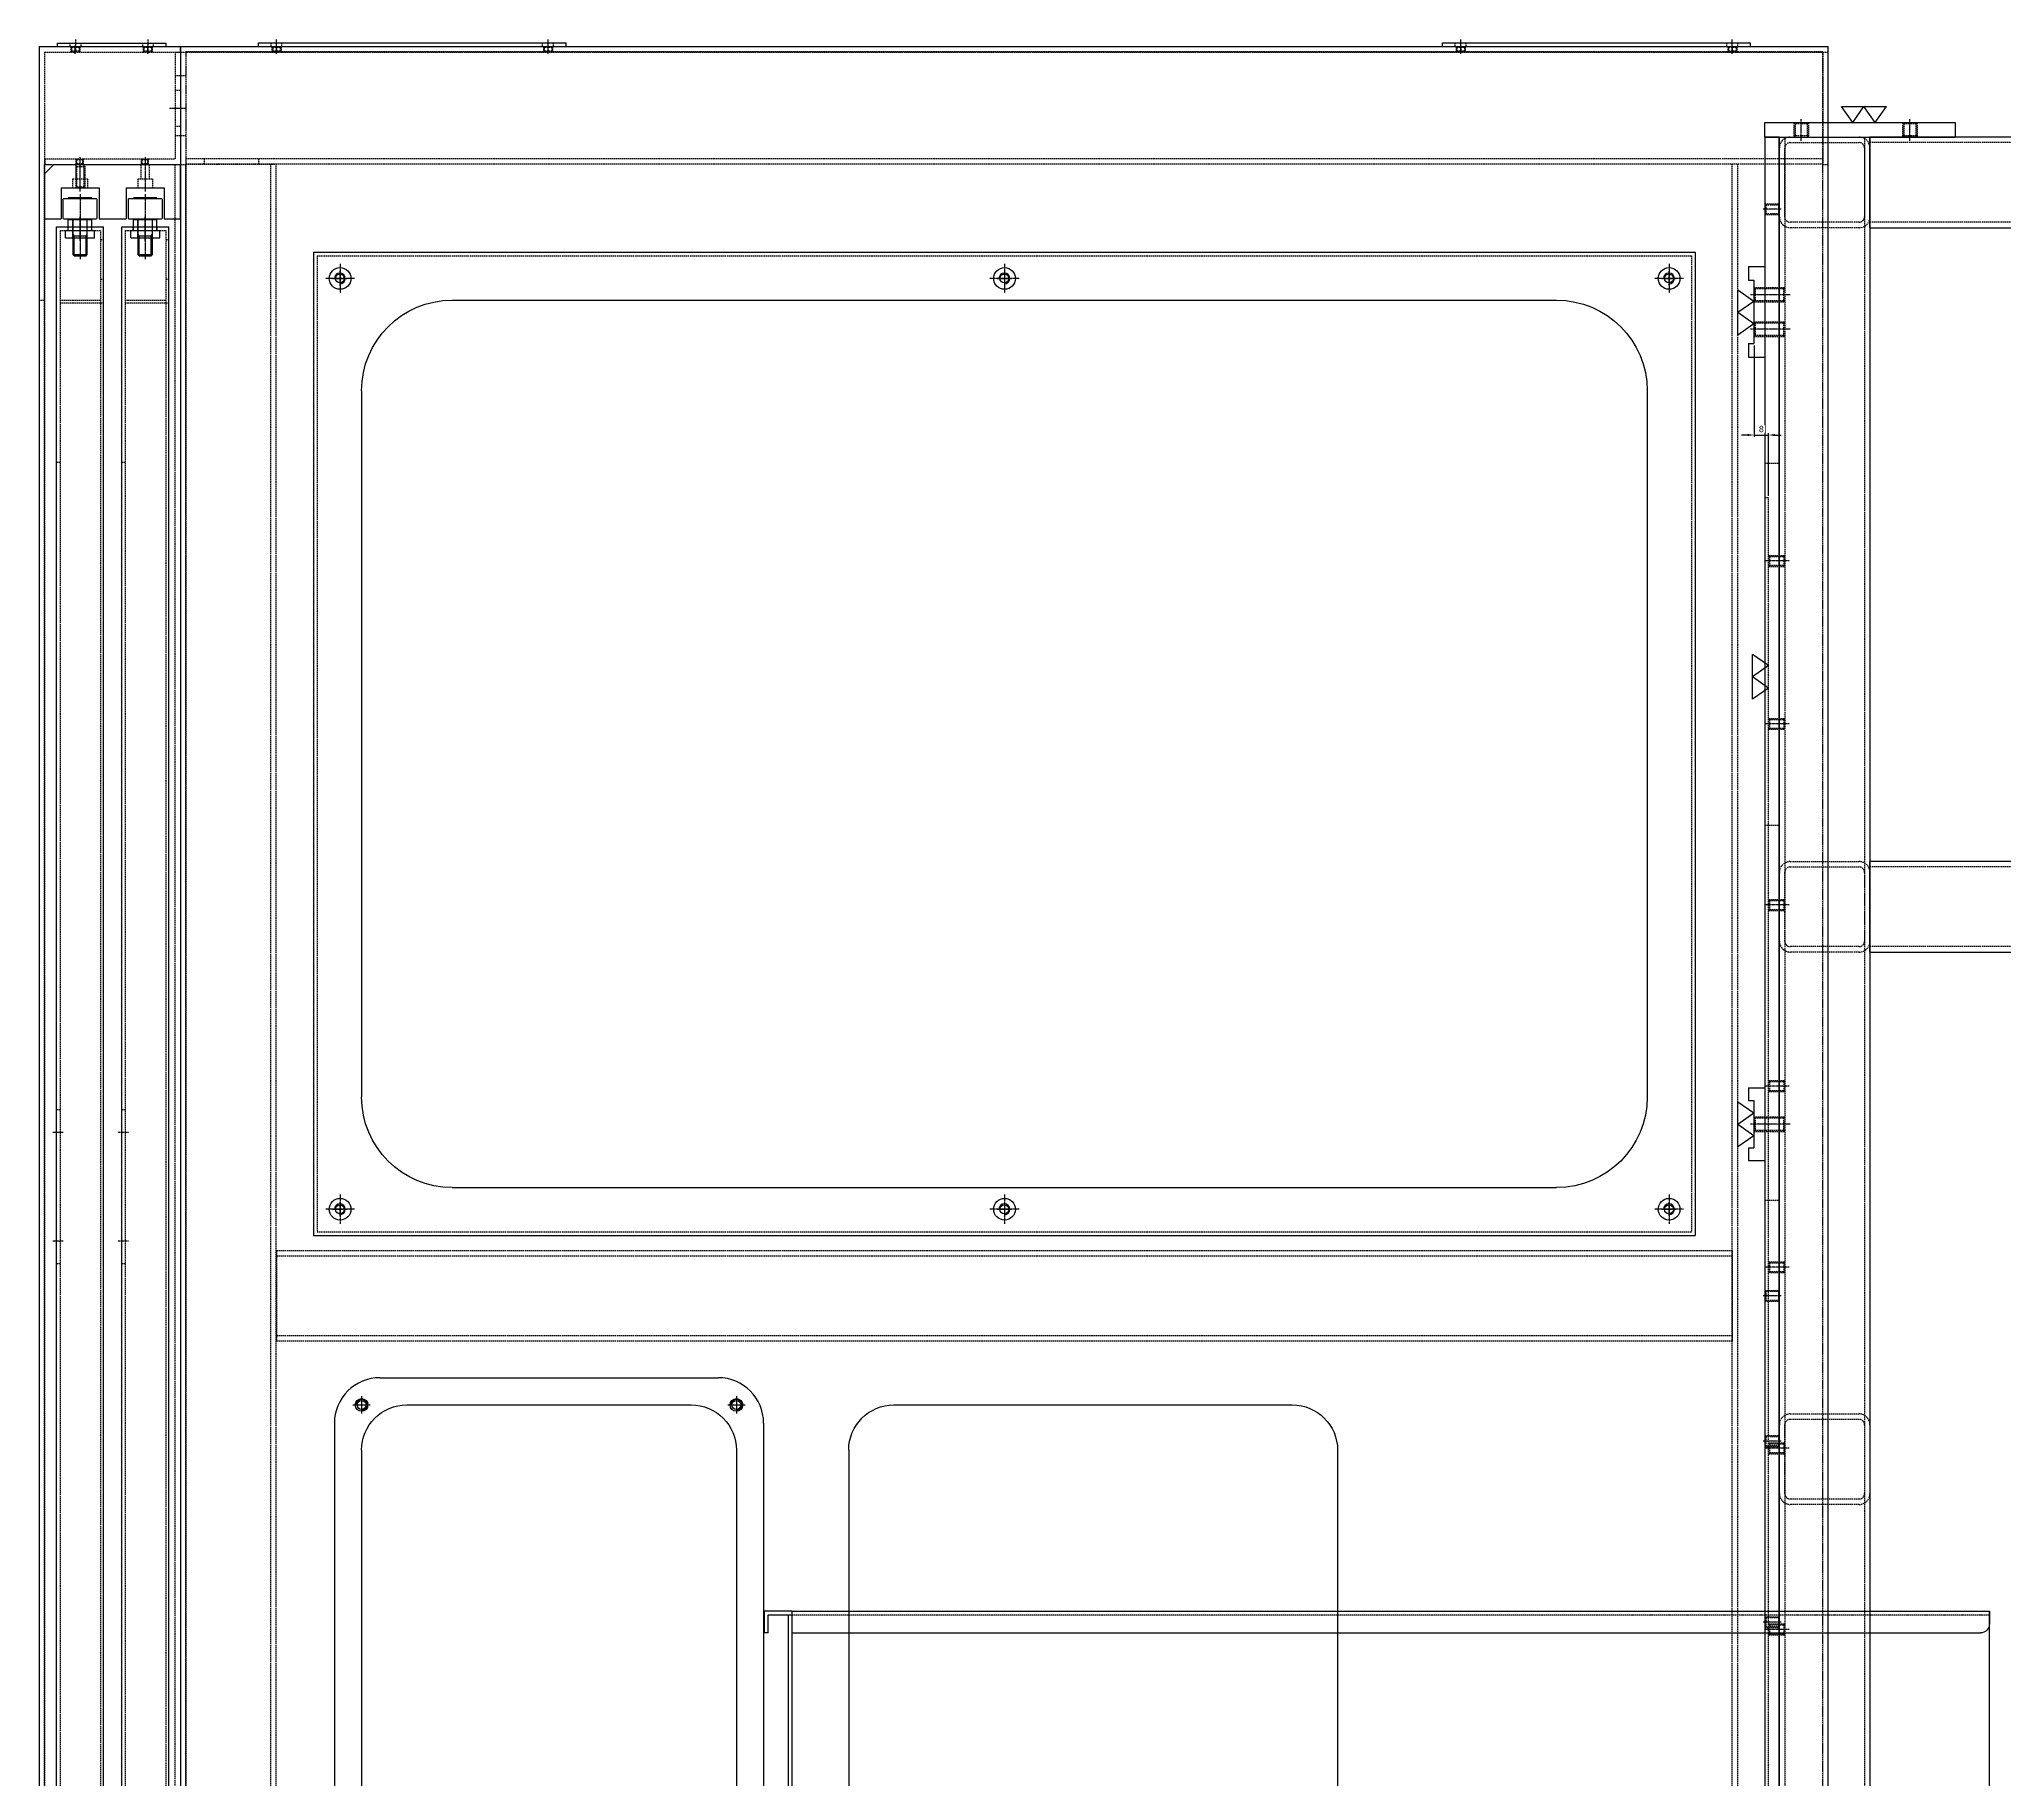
# Model space of a CAD drawing. Header units: millimetres. Extents: x -18234 to 26733, y 279 to 18488.
# Drawn here: x 8770 to 9855, y 5813 to 6774 of the extents above; entities that cross this region are included whole.
import ezdxf

# ---------------------------------------------------------------- set-up
doc = ezdxf.new("R2010")
doc.units = ezdxf.units.MM
doc.linetypes.add('CENTER', pattern=[2, 1.25, -0.25, 0.25, -0.25])
doc.linetypes.add('HIDDEN', pattern=[0.375, 0.25, -0.125])
for name, color, linetype in [('CL', 1, 'CENTER'), ('FL', 3, 'Continuous'), ('HL', 2, 'HIDDEN')]:
    doc.layers.add(name, color=color, linetype=linetype)
doc.styles.get("Standard").update_dxf_attribs({"font": 'arial.ttf'})
doc.dimstyles.new('사본 AM_ISO', dxfattribs={"dimtxt": 3.5, "dimasz": 3.5, "dimexe": 1, "dimexo": 1, "dimgap": 1.5, "dimtad": 1, "dimdsep": 46, "dimtxsty": 'Standard', "dimcen": 0, "dimclrd": 7, "dimclre": 7, "dimclrt": 2, "dimadec": 0, "dimazin": 2, "dimtp": 0.1, "dimtm": 0.1, "dimtfac": 0.71, "dimtmove": 0, "dimatfit": 3, "dimfxl": 8, "dimtfill": 1, "dimlwd": -1, "dimlwe": -1, "dimarcsym": 1})

# ---------------------------------------------------------------- blocks, each defined once
blk = doc.blocks.new('e5y3q')
at = {"color": 6, "ltscale": 0.5}
for p, q in [((110805, -24522.9), (110805, -24098.9)), ((111466.5, -24098.9), (110805, -24098.9)), ((110805, -24098.9), (110805, -24105.9)), ((111466.5, -24098.9), (111466.5, -24228.9)), ((111466.5, -24110.9), (110810, -24110.9)), ((111466.5, -24228.9), (111506.5, -24228.9)), ((111506.5, -24228.9), (111506.5, -24628.9)), ((110805, -24522.9), (110905, -24522.9)), ((110905, -24628.9), (110905, -24522.9)), ((110992, -24558.9), (111138, -24558.9)), ((110992, -24628.9), (110992, -24558.9)), ((111138, -24628.9), (111138, -24558.9)), ((110992, -24626.9), (111138, -24626.9)), ((110905, -24628.9), (111506.5, -24628.9))]:
    blk.add_line(p, q, dxfattribs=at)
blk.add_arc((110810, -24105.9), 5, 180, 270, dxfattribs=at)
at = {"layer": 'HL', "ltscale": 3}
for p, q in [((111466.5, -24100.9), (110805, -24100.9)), ((110905, -24626.9), (110992, -24626.9)), ((111138, -24626.9), (111506.5, -24626.9))]:
    blk.add_line(p, q, dxfattribs=at)
blk = doc.blocks.new('89w4rw4')
at = {"color": 6, "ltscale": 0.5}
for p, q in [((107784.9, -24110.9), (107784.9, -24098.9)), ((107799.9, -24098.9), (107784.9, -24098.9)), ((107786.9, -24110.9), (107786.9, -24100.9)), ((107786.9, -24100.9), (107799.9, -24100.9)), ((107797.9, -24100.9), (107797.9, -24228.9)), ((107799.9, -24098.9), (107799.9, -24228.9)), ((107786.9, -24110.9), (107784.9, -24110.9)), ((107799.9, -24228.9), (107797.9, -24228.9))]:
    blk.add_line(p, q, dxfattribs=at)
at = {"layer": 'HL', "ltscale": 3}
for p, q in [((107797.9, -24228.9), (107797.9, -24298.9)), ((107799.9, -24228.9), (107799.9, -24298.9)), ((107799.9, -24298.9), (107797.9, -24298.9))]:
    blk.add_line(p, q, dxfattribs=at)
blk = doc.blocks.new('r6wtw')
at = {"color": 6, "ltscale": 0.5}
for p, q in [((107278.5, -24819), (107278.5, -24889)), ((107278.5, -24819), (107280.5, -24819)), ((107280.5, -24819), (107280.5, -24887)), ((107426.5, -24819), (107426.5, -24887)), ((107426.5, -24819), (107428.5, -24819)), ((107428.5, -24819), (107428.5, -24889)), ((107280.5, -24887), (107426.5, -24887)), ((107278.5, -24889), (107428.5, -24889))]:
    blk.add_line(p, q, dxfattribs=at)
blk = doc.blocks.new('r6utw')
at = {"color": 6}
for name, p in [('e5y3q', (-6528.9, 0)), ('r6wtw', (-2817.4, 260.1))]:
    blk.add_blockref(name, p, dxfattribs=at)
at = {"color": 6, "xscale": -1}
blk.add_blockref('89w4rw4', (212737.5, 0), dxfattribs=at)
blk = doc.blocks.new('t7irtet')
at = {"color": 6}
for name, p in [('e5y3q', (3036.742, -974.392)), ('r6utw', (9565.655, -974.392))]:
    blk.add_blockref(name, p, dxfattribs=at)
blk = doc.blocks.new('TUERTTRE')
at = {"color": 6, "ltscale": 0.5}
for p, q in [((299256.7, 16562), (299269.1, 16562)), ((299262.9, 16553.1), (299256.7, 16562)), ((299262.9, 16553.1), (299269.1, 16562)), ((299269.1, 16562), (299281.5, 16562)), ((299275.3, 16553.1), (299269.1, 16562)), ((299275.3, 16553.1), (299281.5, 16562))]:
    blk.add_line(p, q, dxfattribs=at)
blk = doc.blocks.new('Y8IWERESW')
at = {"layer": 'CL', "ltscale": 0.5}
blk.add_line((300033.3, 34643.3), (300021.3, 34643.3), dxfattribs=at)
at = {"layer": 'HL', "ltscale": 3}
for p, q in [((300023.3, 34647.3), (300024, 34646.6)), ((300023.3, 34647.3), (300031.3, 34647.3)), ((300024, 34646.6), (300024, 34640)), ((300024, 34646.6), (300030.6, 34646.6)), ((300030.6, 34646.6), (300031.3, 34647.3)), ((300030.6, 34646.6), (300030.6, 34640)), ((300023.3, 34639.3), (300024, 34640)), ((300023.3, 34639.3), (300031.3, 34639.3)), ((300024, 34640), (300030.6, 34640)), ((300030.6, 34640), (300031.3, 34639.3))]:
    blk.add_line(p, q, dxfattribs=at)
blk = doc.blocks.new('Y8ERYT')
at = {"ltscale": 0.5}
for p, q in [((299516.8, 33971.3), (299516.8, 34076.3)), ((299516.8, 34076.3), (299524.8, 34076.3)), ((299524.8, 33971.3), (299524.8, 34076.3)), ((299524.8, 33971.3), (299516.8, 33971.3))]:
    blk.add_line(p, q, dxfattribs=at)
for p in [(-506.5, -592), (-506.5, -652)]:
    blk.add_blockref('Y8IWERESW', p)
blk = doc.blocks.new('trtru')
at = {"layer": 'HL', "ltscale": 3}
for p, q in [((311526.6, 875.2), (311526.6, 913.2)), ((311529.6, 875.2), (311529.6, 913.2)), ((311532.6, 919.2), (311570.6, 919.2)), ((311532.6, 916.2), (311570.6, 916.2)), ((311573.6, 913.2), (311573.6, 875.2)), ((311576.6, 913.2), (311576.6, 875.2)), ((311570.6, 872.2), (311532.6, 872.2)), ((311570.6, 869.2), (311532.6, 869.2))]:
    blk.add_line(p, q, dxfattribs=at)
for centre, radius, start, end in [((311532.6, 913.2), 6, 90, 180), ((311532.6, 913.2), 3, 90, 180), ((311570.6, 913.2), 6, 0, 90), ((311570.6, 913.2), 3, 0, 90), ((311532.6, 875.2), 6, 180, 270), ((311532.6, 875.2), 3, 180, 270), ((311570.6, 875.2), 6, 270, 0), ((311570.6, 875.2), 3, 270, 0)]:
    blk.add_arc(centre, radius, start, end, dxfattribs=at)
blk = doc.blocks.new('tyutfyr')
at = {"ltscale": 0.5}
for p, q in [((301101.9, 34045.8), (300801.9, 34045.8)), ((300801.9, 33995.8), (300801.9, 34045.8)), ((301101.9, 33995.8), (301101.9, 34045.8)), ((300801.9, 33995.8), (301101.9, 33995.8))]:
    blk.add_line(p, q, dxfattribs=at)
at = {"layer": 'HL', "ltscale": 3}
for p, q in [((301101.9, 34042.8), (300801.9, 34042.8)), ((301101.9, 33998.8), (300801.9, 33998.8))]:
    blk.add_line(p, q, dxfattribs=at)
blk = doc.blocks.new('6w4tw')
at = {"ltscale": 0.5}
for p, q in [((107959.8, -12918.1), (108009.8, -12918.1)), ((107959.8, -12918.1), (107959.8, -14174.1)), ((108009.8, -12918.1), (108009.8, -14174.1)), ((107959.8, -14174.1), (108009.8, -14174.1))]:
    blk.add_line(p, q, dxfattribs=at)
at = {"layer": 'HL', "ltscale": 3}
for p, q in [((107962.8, -12918.1), (107962.8, -14174.1)), ((108006.8, -12918.1), (108006.8, -14174.1))]:
    blk.add_line(p, q, dxfattribs=at)
blk = doc.blocks.new('RYW4')
at = {"color": 6}
for name, p in [('TUERTTRE', (-190992.5, -29483.2)), ('6w4tw', (270, -20))]:
    blk.add_blockref(name, p, dxfattribs=at)
at = {"rotation": 270}
blk.add_blockref('Y8ERYT', (74250.6, 286586.7), dxfattribs=at)
for name, p in [('trtru', (-203296.7, -13857.3)), ('tyutfyr', (-192522, -46983.9)), ('trtru', (-203296.7, -14257.3)), ('tyutfyr', (-192522, -47383.9)), ('trtru', (-203296.7, -14562.3))]:
    blk.add_blockref(name, p)
blk = doc.blocks.new('tyrtu')
at = {"layer": 'CL', "ltscale": 0.5}
blk.add_line((299057.5, 34304.9), (299057.5, 34282.9), dxfattribs=at)
at = {"layer": 'HL', "ltscale": 3}
for p, q in [((299054.1, 34301.2), (299053.5, 34301.9)), ((299053.5, 34284.9), (299053.5, 34301.9)), ((299054.1, 34301.2), (299060.8, 34301.2)), ((299054.1, 34285.6), (299054.1, 34301.2)), ((299060.8, 34301.2), (299061.5, 34301.9)), ((299060.8, 34285.6), (299060.8, 34301.2)), ((299061.5, 34284.9), (299061.5, 34301.9)), ((299053.5, 34284.9), (299054.1, 34285.6)), ((299054.1, 34285.6), (299060.8, 34285.6)), ((299061.5, 34284.9), (299060.8, 34285.6))]:
    blk.add_line(p, q, dxfattribs=at)
blk = doc.blocks.new('YTUYUTU')
at = {"ltscale": 0.5}
for p, q in [((313479.4, 22768.6), (313488.4, 22768.6)), ((313479.4, 22768.6), (313479.4, 22761.6)), ((313479.4, 22761.6), (313482.4, 22761.6)), ((313482.4, 22761.6), (313482.4, 22735.6)), ((313488.4, 22768.6), (313488.4, 22728.6)), ((313479.4, 22735.6), (313482.4, 22735.6)), ((313479.4, 22735.6), (313479.4, 22728.6)), ((313479.4, 22728.6), (313488.4, 22728.6))]:
    blk.add_line(p, q, dxfattribs=at)
at = {"rotation": 270}
blk.add_blockref('tyrtu', (279197.5, 321806.1), dxfattribs=at)
blk = doc.blocks.new('KUHSEDF')
at = {"ltscale": 0.5}
for p, q in [((313479.4, 23138.6), (313479.4, 23131.1)), ((313479.4, 23138.6), (313488.4, 23138.6)), ((313479.4, 23131.1), (313482.4, 23131.1)), ((313482.4, 23131.1), (313482.4, 23096.1)), ((313488.4, 23138.6), (313488.4, 23088.6)), ((313479.4, 23096.1), (313482.4, 23096.1)), ((313479.4, 23096.1), (313479.4, 23088.6)), ((313479.4, 23088.6), (313488.4, 23088.6))]:
    blk.add_line(p, q, dxfattribs=at)
at = {"rotation": 270}
for p in [(279197.5, 322180.6), (279197.5, 322161.6)]:
    blk.add_blockref('tyrtu', p, dxfattribs=at)
blk = doc.blocks.new('u8owe')
at = {"layer": 'CL', "ltscale": 0.5}
blk.add_line((300727.7, 32199.7), (300714.2, 32199.7), dxfattribs=at)
at = {"layer": 'HL', "ltscale": 3}
for p, q in [((300716.2, 32202.7), (300716.8, 32202.2)), ((300716.2, 32202.7), (300725.2, 32202.7)), ((300716.2, 32196.7), (300716.8, 32197.3)), ((300716.2, 32196.7), (300725.2, 32196.7)), ((300716.8, 32202.2), (300716.8, 32197.3)), ((300716.8, 32202.2), (300724.7, 32202.2)), ((300716.8, 32197.3), (300724.7, 32197.3)), ((300724.7, 32202.2), (300725.2, 32202.7)), ((300724.7, 32202.2), (300724.7, 32197.3)), ((300724.7, 32197.3), (300725.2, 32196.7))]:
    blk.add_line(p, q, dxfattribs=at)
blk = doc.blocks.new('tuierwr')
at = {"layer": 'CL', "ltscale": 0.5}
blk.add_line((204329.8, 21396.3), (204319.8, 21396.3), dxfattribs=at)
at = {"layer": 'HL', "ltscale": 3}
for p, q in [((204320.8, 21399.3), (204321.4, 21398.8)), ((204320.8, 21399.3), (204328.8, 21399.3)), ((204320.8, 21393.3), (204321.4, 21393.9)), ((204321.4, 21398.8), (204321.4, 21393.9)), ((204321.4, 21398.8), (204328.3, 21398.8)), ((204321.4, 21393.9), (204328.3, 21393.9)), ((204328.3, 21398.8), (204328.8, 21399.3)), ((204328.3, 21398.8), (204328.3, 21393.9)), ((204328.3, 21393.9), (204328.8, 21393.3)), ((204320.8, 21393.3), (204328.8, 21393.3))]:
    blk.add_line(p, q, dxfattribs=at)
blk = doc.blocks.new('67WTW')
at = {"ltscale": 0.5}
for p, q in [((105743.6, -12938.1), (105735.6, -12938.1)), ((105735.6, -12938.1), (105735.6, -14228.1)), ((105743.6, -14228.1), (105743.6, -12938.1))]:
    blk.add_line(p, q, dxfattribs=at)
at = {"layer": 'HL', "ltscale": 3}
for p, q in [((105735.6, -13118.1), (105743.6, -13118.1)), ((105735.6, -13137.1), (105737.6, -13137.1)), ((105737.6, -14087.1), (105737.6, -13137.1)), ((105735.6, -13318.1), (105743.6, -13318.1)), ((105735.6, -13525.1), (105743.6, -13525.1))]:
    blk.add_line(p, q, dxfattribs=at)
for name, p in [('tuierwr', (-98585.2, -34374.2)), ('KUHSEDF', (-207752.8, -36148.2)), ('u8owe', (-194978.6, -45371.8)), ('u8owe', (-194978.6, -45461.8)), ('u8owe', (-194978.6, -45561.8)), ('u8owe', (-194978.6, -45661.8)), ('YTUYUTU', (-207752.8, -36231.7)), ('u8owe', (-194978.6, -45761.8)), ('tuierwr', (-98585.2, -34974.2)), ('tuierwr', (-98585.2, -35054.4)), ('u8owe', (-194978.6, -45861.8)), ('tuierwr', (-98585.2, -35154.4)), ('u8owe', (-194978.6, -45961.8))]:
    blk.add_blockref(name, p)
at = {"color": 6, "rotation": 90.00000000000001}
for p in [(122282.7, -312304.1), (122290.7, -312505.2), (122282.7, -312752.4)]:
    blk.add_blockref('TUERTTRE', p, dxfattribs=at)
blk = doc.blocks.new('*D402')
at = {"color": 7, "linetype": 'ByBlock', "ltscale": 0.5, "transparency": 16777216}
for p, q in [((103914.3, -13053.1), (103914.3, -13103.6)), ((103910.8, -13102.6), (103907.3, -13102.6)), ((103914.3, -13102.6), (103922.3, -13102.6)), ((103922.3, -13136.1), (103922.3, -13101.6)), ((103925.8, -13102.6), (103929.3, -13102.6))]:
    blk.add_line(p, q, dxfattribs=at)
at = {"color": 7, "ltscale": 0.5, "transparency": 16777216}
for points in [[(103910.8, -13102), (103910.8, -13103.2), (103914.3, -13102.6)], [(103925.8, -13102), (103925.8, -13103.2), (103922.3, -13102.6)]]:
    blk.add_solid(points, dxfattribs=at)
at = {"layer": 'DEFPOINTS', "color": 0, "ltscale": 0.5, "transparency": 16777216}
for p in [(103914.3, -13052.1), (103922.3, -13137.1)]:
    blk.add_point(p, dxfattribs=at)
at = {"color": 2, "ltscale": 0.5, "transparency": 16777216, "insert": (103918.3, -13099.3), "char_height": 3.5, "attachment_point": 5, "bg_fill": 3, "box_fill_scale": 1.1, "bg_fill_color": 256, "bg_fill_true_color": 13158600, "bg_fill_transparency": 0}
blk.add_mtext('8', dxfattribs=at)
at = {"layer": 'DEFPOINTS', "color": 0, "ltscale": 0.5, "transparency": 16777216}
blk.add_point((103922.3, -13102.6), dxfattribs=at)
blk = doc.blocks.new('ertwwe')
at = {"ltscale": 0.5}
blk.add_circle((161401.8, 30797.4), 3.5, dxfattribs=at)
at = {"layer": 'CL', "ltscale": 0.5}
for p, q in [((161397, 30797.4), (161406.7, 30797.4)), ((161401.8, 30802.3), (161401.8, 30792.6))]:
    blk.add_line(p, q, dxfattribs=at)
blk = doc.blocks.new('rtuset')
at = {"ltscale": 0.5}
for p, q in [((160744.3, 31082.9), (160931.3, 31082.9)), ((160719.3, 31057.9), (160719.3, 30827.9)), ((160956.3, 31057.9), (160956.3, 30827.9)), ((160744.3, 30802.9), (160931.3, 30802.9))]:
    blk.add_line(p, q, dxfattribs=at)
for centre, start, end in [((160744.3, 31057.9), 90, 180), ((160931.3, 31057.9, 0), 0, 90), ((160744.3, 30827.9), 180, 270), ((160931.3, 30827.9, 0), 270, 0)]:
    blk.add_arc(centre, 25, start, end, dxfattribs=at)
for p in [(-667.5, 270.5), (-460.5, 270.5), (-667.5, 20.5), (-460.5, 20.5)]:
    blk.add_blockref('ertwwe', p)
blk = doc.blocks.new('5634255')
at = {"ltscale": 0.5}
blk.add_circle((161521.4, 28289.5), 6, dxfattribs=at)
at = {"layer": 'CL', "ltscale": 0.5}
for p, q in [((161521.4, 28297.6), (161521.4, 28281.5)), ((161529.4, 28289.5), (161513.3, 28289.5))]:
    blk.add_line(p, q, dxfattribs=at)
blk = doc.blocks.new('rtwwewt')
at = {"ltscale": 0.5}
for p, q in [((160707.8, 28304), (161470.8, 28304)), ((160707.8, 28304), (160707.8, 27761)), ((161470.8, 28304), (161470.8, 27761)), ((160707.8, 27761), (161470.8, 27761))]:
    blk.add_line(p, q, dxfattribs=at)
at = {"layer": 'HL', "ltscale": 3}
for p, q in [((160709.8, 28302), (161468.8, 28302)), ((160709.8, 28302), (160709.8, 27763)), ((161468.8, 28302), (161468.8, 27763)), ((160709.8, 27763), (161468.8, 27763))]:
    blk.add_line(p, q, dxfattribs=at)
for p in [(-799, 0), (-432, 0), (-65, 0), (-799, -514), (-432, -514), (-65, -514)]:
    blk.add_blockref('5634255', p)
blk = doc.blocks.new('tyrtyu')
at = {"layer": 'CL'}
blk.add_line((-18266.3, 7235.1), (-18266.3, 7230.1), dxfattribs=at)
at = {"layer": 'HL', "ltscale": 3}
for p, q in [((-18270.3, 7233.6), (-18270.3, 7231.6)), ((-18262.3, 7233.6), (-18262.3, 7231.6))]:
    blk.add_line(p, q, dxfattribs=at)
blk = doc.blocks.new('tytrturu')
at = {"layer": 'HL', "ltscale": 3}
for p, q in [((-17591.5, 10560.2), (-17590, 10560.2)), ((-17591.5, 10538.2), (-17590, 10538.2))]:
    blk.add_line(p, q, dxfattribs=at)
blk = doc.blocks.new('tytryutu')
at = {"layer": 'CL'}
for p, q in [((-17684.9, 9947.2), (-17678.9, 9947.2)), ((-17684.9, 9887.2), (-17678.9, 9887.2))]:
    blk.add_line(p, q, dxfattribs=at)
at = {"layer": 'HL', "ltscale": 3}
for p, q in [((-17682.9, 9959.7), (-17680.9, 9959.7)), ((-17682.9, 9874.7), (-17680.9, 9874.7))]:
    blk.add_line(p, q, dxfattribs=at)
blk = doc.blocks.new('tyqrr')
at = {"layer": 'CL'}
blk.add_line((200806, 17330.1), (200806, 17336.1), dxfattribs=at)
at = {"layer": 'HL', "ltscale": 3}
for p, q in [((200799.4, 17332.1), (200799.4, 17334.1)), ((200812.6, 17332.1), (200812.6, 17334.1))]:
    blk.add_line(p, q, dxfattribs=at)
blk = doc.blocks.new('rtyq2eqe')
blk.add_line((202723.5, 14752), (202749.5, 14752))
at = {"ltscale": 0.5}
for p, q in [((202723.5, 13759), (202723.5, 14752)), ((202749.5, 13776), (202749.5, 14752)), ((202732.5, 13766), (202732.5, 13764)), ((202744.5, 13771), (202737.5, 13771)), ((202723.5, 13759), (202727.5, 13759))]:
    blk.add_line(p, q, dxfattribs=at)
blk.add_arc((202744.5, 13776), 5, 270, 0)
for centre, start, end in [((202727.5, 13764), 270, 0), ((202737.5, 13766), 90, 180)]:
    blk.add_arc(centre, 5, start, end, dxfattribs=at)
at = {"layer": 'HL', "ltscale": 3}
for p, q in [((202725.5, 14750), (202748, 14750)), ((202725.5, 14750), (202725.5, 13759)), ((202748, 13864), (202748, 14750)), ((202725.5, 14711.5), (202748, 14711.5)), ((202725.5, 14710), (202749.5, 14710)), ((202723.5, 14622), (202725.5, 14622)), ((202725.5, 13864), (202749.5, 13864)), ((202725.5, 13864), (202725.5, 13862.5)), ((202725.5, 13862.5), (202748, 13862.5)), ((202748, 13862.5), (202748, 13824)), ((202749.5, 13864), (202749.5, 13822)), ((202725.5, 13824), (202748, 13824)), ((202725.5, 13824), (202725.5, 13822)), ((202725.5, 13822), (202749.5, 13822))]:
    blk.add_line(p, q, dxfattribs=at)
for name, p in [('tyqrr', (1930.5, -2582)), ('tytrturu', (220339.5, 4184.9)), ('tytryutu', (220406.4, 4304.9)), ('tyrtyu', (221006.8, 6590.4))]:
    blk.add_blockref(name, p)
blk = doc.blocks.new('632432')
for p, q in [((201809.4, 16798), (201809.4, 16814)), ((201813.4, 16814), (201809.4, 16814)), ((201813.4, 16798), (201813.4, 16814)), ((201809.4, 16812.5), (201803.4, 16812.5)), ((201809.4, 16799.5), (201803.4, 16799.5)), ((201813.4, 16798), (201809.4, 16798))]:
    blk.add_line(p, q)
at = {"ltscale": 0.5}
blk.add_line((201803.4, 16812.5), (201803.4, 16799.5), dxfattribs=at)
at = {"layer": 'CL'}
blk.add_line((201814.9, 16806), (201801.9, 16806), dxfattribs=at)
at = {"layer": 'HL', "ltscale": 3}
for p, q in [((201813.4, 16810), (201803.4, 16810)), ((201813.4, 16802), (201803.4, 16802))]:
    blk.add_line(p, q, dxfattribs=at)
blk = doc.blocks.new('tyuiwtwr')
at = {"ltscale": 0.5}
for p, q in [((203725.5, 14343.7), (203725, 14343.2)), ((203725, 14343.2), (203725, 14330.6)), ((203725.5, 14345.9), (203725.5, 14327.9)), ((203736, 14346.4), (203726, 14346.4)), ((203736.5, 14327.9), (203736.5, 14345.9)), ((203737, 14343.2), (203736.5, 14343.7)), ((203737, 14330.6), (203737, 14343.2)), ((203756.3, 14340.9), (203737, 14340.9)), ((203746, 14332.9), (203746, 14340.9)), ((203757, 14340.2), (203756.3, 14340.9)), ((203756.3, 14332.9), (203756.3, 14340.9)), ((203757, 14333.6), (203757, 14340.2)), ((203725, 14330.6), (203725.5, 14330.1)), ((203736.5, 14330.1), (203737, 14330.6)), ((203737, 14332.9), (203756.3, 14332.9)), ((203756.3, 14332.9), (203757, 14333.6)), ((203726, 14327.4), (203736, 14327.4))]:
    blk.add_line(p, q, dxfattribs=at)
for centre, start, end in [((203726, 14345.9), 90, 180), ((203736, 14345.9), 0, 90), ((203726, 14327.9), 180, 270), ((203736, 14327.9), 270, 0)]:
    blk.add_arc(centre, 0.5, start, end, dxfattribs=at)
at = {"layer": 'CL', "ltscale": 0.5}
blk.add_line((203723, 14336.9), (203759, 14336.9), dxfattribs=at)
at = {"layer": 'FL', "ltscale": 0.5}
for p, q in [((203746, 14340.2), (203744.8, 14340.9)), ((203757, 14340.2), (203746, 14340.2)), ((203746, 14333.6), (203744.8, 14332.9)), ((203757, 14333.6), (203746, 14333.6))]:
    blk.add_line(p, q, dxfattribs=at)
blk = doc.blocks.new('6wtte')
at = {"rotation": 270}
for name, p in [('tyuiwtwr', (188399.6, 219984.7)), ('632432', (185930.5, 218051.1))]:
    blk.add_blockref(name, p, dxfattribs=at)
blk.add_blockref('rtyq2eqe', (0, 1491.7))
blk = doc.blocks.new('57RQW')
at = {"layer": 'CL', "ltscale": 0.5}
blk.add_line((205057.6, 17515), (205074.6, 17515), dxfattribs=at)
at = {"layer": 'HL', "ltscale": 3}
for p, q in [((205059.6, 17519), (205064.6, 17519)), ((205064.6, 17519), (205064.6, 17511)), ((205064.6, 17511), (205059.6, 17511)), ((205064.6, 17517.3), (205072.6, 17517.3)), ((205064.6, 17512.8), (205072.6, 17512.8))]:
    blk.add_line(p, q, dxfattribs=at)
blk = doc.blocks.new('RYQRWR')
at = {"layer": 'CL'}
blk.add_line((-34590.4, -1690.2), (-34606.4, -1690.2), dxfattribs=at)
at = {"layer": 'HL', "ltscale": 3}
for p, q in [((-34604.4, -1687.7), (-34604, -1688.2)), ((-34604.4, -1687.7), (-34592.4, -1687.7)), ((-34604.4, -1692.7), (-34604, -1692.3)), ((-34604.4, -1692.7), (-34592.4, -1692.7)), ((-34604, -1688.2), (-34604, -1692.3)), ((-34604, -1688.2), (-34592.8, -1688.2)), ((-34604, -1692.3), (-34592.8, -1692.3)), ((-34592.8, -1688.2), (-34592.4, -1687.7)), ((-34592.8, -1688.2), (-34592.8, -1692.3)), ((-34592.8, -1692.3), (-34592.4, -1692.7))]:
    blk.add_line(p, q, dxfattribs=at)
blk = doc.blocks.new('r6werwr')
at = {"color": 6, "ltscale": 0.5}
for p, q in [((156521, 29422.6), (156546, 29422.6)), ((156521, 29422.6), (156521, 29413.6)), ((156546, 29422.6), (156551, 29417.6)), ((156551, 29417.6), (156551, 29347.6)), ((156538, 29413.6), (156521, 29413.6)), ((156538, 29413.6), (156538, 29392.6)), ((156521, 29392.6), (156521, 29377.6)), ((156538, 29392.6), (156521, 29392.6)), ((156538, 29377.6), (156521, 29377.6)), ((156538, 29377.6), (156538, 29356.6)), ((156521, 29356.6), (156521, 29347.6)), ((156538, 29356.6), (156521, 29356.6)), ((156521, 29347.6), (156551, 29347.6))]:
    blk.add_line(p, q, dxfattribs=at)
at = {"color": 6}
for p in [(-48521.6, 11888), (-48521.6, 11852)]:
    blk.add_blockref('57RQW', p, dxfattribs=at)
at = {"color": 6, "rotation": 180}
blk.add_blockref('RYQRWR', (121945.6, 27712.8), dxfattribs=at)
blk = doc.blocks.new('rtwqr')
at = {"layer": 'CL', "ltscale": 0.5}
blk.add_line((158692.3, 31232.7), (158698.3, 31232.7), dxfattribs=at)
at = {"layer": 'HL', "ltscale": 3}
for p, q in [((158694.3, 31235.7), (158696.3, 31235.7)), ((158694.3, 31229.7), (158696.3, 31229.7))]:
    blk.add_line(p, q, dxfattribs=at)
blk = doc.blocks.new('54ywrr')
at = {"ltscale": 0.5}
for p, q in [((158694.3, 31242.7), (158696.3, 31242.7)), ((158694.3, 31242.7), (158694.3, 31182.7)), ((158696.3, 31242.7), (158696.3, 31182.7)), ((158694.3, 31182.7), (158696.3, 31182.7))]:
    blk.add_line(p, q, dxfattribs=at)
for p in [(0, 0), (0, -40)]:
    blk.add_blockref('rtwqr', p)
blk = doc.blocks.new('467www')
at = {"layer": 'CL', "ltscale": 0.5}
blk.add_line((159836.3, 26534.4), (159831.3, 26534.4), dxfattribs=at)
at = {"layer": 'HL', "ltscale": 3}
for p, q in [((159832.3, 26536.9), (159832.7, 26536.5)), ((159832.3, 26536.9), (159835.3, 26536.9)), ((159832.3, 26531.9), (159832.7, 26532.3)), ((159832.3, 26531.9), (159835.3, 26531.9)), ((159832.7, 26536.5), (159832.7, 26532.3)), ((159832.7, 26536.5), (159834.8, 26536.5)), ((159832.7, 26532.3), (159834.8, 26532.3)), ((159834.8, 26536.5), (159835.3, 26536.9)), ((159834.8, 26536.5), (159834.8, 26532.3)), ((159834.8, 26532.3), (159835.3, 26531.9))]:
    blk.add_line(p, q, dxfattribs=at)
blk = doc.blocks.new('54ww3')
at = {"ltscale": 0.5}
for p, q in [((159616, 30968.2), (159694, 30968.2)), ((159616, 30968.2), (159616, 29568.2)), ((159616, 29568.2), (159694, 29568.2))]:
    blk.add_line(p, q, dxfattribs=at)
at = {"layer": 'HL', "ltscale": 3}
for p, q in [((159636, 30965.2), (159636, 30968.2)), ((159676, 30965.2), (159676, 30968.2)), ((159694, 30965.2), (159694, 30968.2)), ((159619, 30965.2), (159694, 30965.2)), ((159619, 30965.2), (159619, 29568.2)), ((159616, 30828.2), (159619, 30828.2)), ((159616, 29978.2), (159619, 29978.2)), ((159616, 29793.2), (159619, 29793.2)), ((159616, 29666.7), (159619, 29666.7)), ((159616, 29568.2), (159619, 29568.2))]:
    blk.add_line(p, q, dxfattribs=at)
at = {"color": 6, "rotation": 270}
for p in [(133101.6, 190800.5), (133141.6, 190800.5)]:
    blk.add_blockref('467www', p, dxfattribs=at)
blk = doc.blocks.new('r64wrtw')
at = {"ltscale": 0.5}
blk.add_line((159694, 30968.2), (159694, 29568.2), dxfattribs=at)
blk.add_blockref('54ww3', (0, 0))
blk = doc.blocks.new('rtwerwer')
at = {"layer": 'HL', "ltscale": 3}
for p, q in [((159619, 31973.7), (159619, 33302.7)), ((159619, 33302.7), (159694, 33302.7)), ((159691, 33302.7), (159691, 31973.7)), ((159694, 33302.7), (159694, 31973.7)), ((159694, 31973.7), (159619, 31973.7))]:
    blk.add_line(p, q, dxfattribs=at)
blk = doc.blocks.new('yje')
at = {"layer": 'CL', "ltscale": 0.5}
blk.add_line((157541.1, 30589.2), (157536.1, 30589.2), dxfattribs=at)
at = {"layer": 'HL', "ltscale": 3}
for p, q in [((157537.1, 30591.2), (157537.5, 30590.8)), ((157537.1, 30591.2), (157540.1, 30591.2)), ((157537.1, 30587.2), (157537.5, 30587.6)), ((157537.1, 30587.2), (157540.1, 30587.2)), ((157537.5, 30590.8), (157537.5, 30587.6)), ((157537.5, 30590.8), (157539.7, 30590.8)), ((157537.5, 30587.6), (157539.7, 30587.6)), ((157539.7, 30590.8), (157540.1, 30591.2)), ((157539.7, 30590.8), (157539.7, 30587.6)), ((157539.7, 30587.6), (157540.1, 30587.2))]:
    blk.add_line(p, q, dxfattribs=at)
blk = doc.blocks.new('uett')
at = {"layer": 'CL', "ltscale": 0.5}
blk.add_line((157033, 24824), (157042, 24824), dxfattribs=at)
at = {"layer": 'HL', "ltscale": 3}
for p, q in [((157036, 24834), (157039, 24834)), ((157036, 24814), (157039, 24814))]:
    blk.add_line(p, q, dxfattribs=at)
blk = doc.blocks.new('467rew')
at = {"layer": 'HL', "ltscale": 3}
for p, q in [((156988, 25004.1), (156988, 24945.1)), ((156988, 25004.1), (156991, 25004.1)), ((156991, 25004.1), (156991, 24942.1)), ((156988, 24991.1), (156991, 24991.1)), ((156988, 24958.1), (156991, 24958.1)), ((156916, 24945.1), (156988, 24945.1)), ((156916, 24945.1), (156916, 24942.1)), ((156916, 24942.1), (156991, 24942.1))]:
    blk.add_line(p, q, dxfattribs=at)
blk.add_blockref('uett', (-48, 149.1))
at = {"rotation": 90}
for p in [(187524.6, -132595), (187560.6, -132595)]:
    blk.add_blockref('yje', p, dxfattribs=at)
blk = doc.blocks.new('5retwet')
for name, p in [('r64wrtw', (-2529.8, -1653.1)), ('467rew', (173.3, 4308)), ('rtwerwer', (-2529.8, -4052.6))]:
    blk.add_blockref(name, p)
blk = doc.blocks.new('56qwr')
at = {"layer": 'HL', "ltscale": 3}
for p, q in [((165342.7, 35805.5), (165292.7, 35805.5)), ((165292.7, 34476.5), (165292.7, 35805.5)), ((165295.7, 34476.5), (165295.7, 35805.5)), ((165342.7, 34476.5), (165342.7, 35805.5)), ((165292.7, 34476.5), (165342.7, 34476.5))]:
    blk.add_line(p, q, dxfattribs=at)
blk = doc.blocks.new('567tee')
at = {"layer": 'CL', "ltscale": 0.5}
blk.add_line((164991.6, 34750.5), (164982.6, 34750.5), dxfattribs=at)
at = {"layer": 'HL', "ltscale": 3}
for p, q in [((164988.6, 34763), (164985.6, 34763)), ((164988.6, 34738), (164985.6, 34738))]:
    blk.add_line(p, q, dxfattribs=at)
blk = doc.blocks.new('564r3')
at = {"layer": 'HL', "ltscale": 3}
for p, q in [((164938.6, 35805.5), (164988.6, 35805.5)), ((164938.6, 34476.5), (164938.6, 35805.5)), ((164985.6, 34476.5), (164985.6, 35805.5)), ((164988.6, 34476.5), (164988.6, 35805.5)), ((164988.6, 34476.5), (164938.6, 34476.5))]:
    blk.add_line(p, q, dxfattribs=at)
blk.add_blockref('567tee', (0, 0))
blk = doc.blocks.new('563253')
at = {"layer": 'HL', "ltscale": 3}
for p, q in [((163083.6, 34058.5), (163083.6, 33996.5)), ((163987.6, 34058.5), (163083.6, 34058.5)), ((163987.6, 34058.5), (163987.6, 33996.5)), ((163987.6, 33999.5), (163083.6, 33999.5)), ((163987.6, 33996.5), (163083.6, 33996.5)), ((163093.6, 33999.5), (163093.6, 33996.5)), ((163123.6, 33999.5), (163123.6, 33996.5))]:
    blk.add_line(p, q, dxfattribs=at)
blk = doc.blocks.new('634535')
at = {"layer": 'HL', "ltscale": 3}
for p, q in [((164615.8, 33640.2), (164615.8, 33590.2)), ((165419.8, 33640.2), (164615.8, 33640.2)), ((165419.8, 33637.2), (164615.8, 33637.2)), ((165419.8, 33640.2), (165419.8, 33590.2)), ((165419.8, 33593.2), (164615.8, 33593.2)), ((165419.8, 33590.2), (164615.8, 33590.2))]:
    blk.add_line(p, q, dxfattribs=at)
blk = doc.blocks.new('45werr')
at = {"ltscale": 0.5}
for p, q in [((158505.2, 31260.4), (158505.2, 31262.4)), ((158505.2, 31262.4), (158675.2, 31262.4)), ((158505.2, 31260.4), (158675.2, 31260.4)), ((158675.2, 31260.4), (158675.2, 31262.4))]:
    blk.add_line(p, q, dxfattribs=at)
at = {"rotation": 90}
for p in [(189747.9, -127433.9), (189897.9, -127433.9)]:
    blk.add_blockref('rtwqr', p, dxfattribs=at)
blk = doc.blocks.new('5764636')
at = {"ltscale": 0.5}
blk.add_circle((163000.1, 32886), 2.46, dxfattribs=at)
at = {"color": 1, "ltscale": 0.5}
blk.add_arc((163000.1, 32886), 3, 270, 180, dxfattribs=at)
at = {"layer": 'CL', "ltscale": 0.5}
for p, q in [((163000.1, 32890), (163000.1, 32882)), ((162996.1, 32886), (163004.1, 32886))]:
    blk.add_line(p, q, dxfattribs=at)
blk = doc.blocks.new('567tew')
at = {"ltscale": 0.5}
for p, q in [((98491.6, -26338.2), (97581.6, -26338.2)), ((97581.6, -27738.2), (97581.6, -26338.2)), ((98491.6, -26338.2), (98491.6, -27738.2)), ((98341.6, -26478.2), (97731.6, -26478.2)), ((97681.6, -26528.2), (97681.6, -26918.2)), ((98391.6, -26528.2), (98391.6, -26918.2)), ((98341.6, -26968.2), (97731.6, -26968.2)), ((98097.6, -27088.2), (97877.6, -27088.2)), ((98366.6, -27088.2), (98209.6, -27088.2)), ((97852.6, -27113.2), (97852.6, -27553.2)), ((98122.6, -27113.2), (98122.6, -27553.2)), ((98184.6, -27113.2), (98184.6, -27313.2)), ((98391.6, -27113.2), (98391.6, -27313.2))]:
    blk.add_line(p, q, dxfattribs=at)
for centre, radius, start, end in [((97731.6, -26528.2), 50, 90, 180), ((98341.6, -26528.2), 50, 0, 90), ((97731.6, -26918.2), 50, 180, 270), ((98341.6, -26918.2), 50, 270, 0), ((97877.6, -27113.2), 25, 90, 180), ((98097.6, -27113.2), 25, 0, 90), ((98209.6, -27113.2, 0), 25, 90, 180), ((98366.6, -27113.2, 0), 25, 0, 90)]:
    blk.add_arc(centre, radius, start, end, dxfattribs=at)
at = {"layer": 'HL', "ltscale": 3}
for p, q in [((98491.6, -26341.2), (97581.6, -26341.2)), ((97584.6, -27732.2), (97584.6, -26341.2)), ((97634.7, -26338.2), (97634.7, -26341.2)), ((97784.6, -26338.2), (97784.6, -26341.2)), ((98288.7, -26338.2), (98288.7, -26341.2)), ((98438.6, -26338.2), (98438.6, -26341.2)), ((98488.6, -26341.2), (98488.6, -27732.2)), ((98491.6, -26354.2), (98488.6, -26354.2)), ((98491.6, -26387.2), (98488.6, -26387.2)), ((97584.6, -26403.2), (97581.6, -26403.2)), ((98491.6, -26403.2), (98488.6, -26403.2))]:
    blk.add_line(p, q, dxfattribs=at)
at = {"extrusion": (0, 0, -1), "zscale": -1}
for name, p in [('563253', (-261572.2, -60399.6)), ('45werr', (-256299.8, -57598.5)), ('45werr', (-256953.8, -57598.5)), ('56qwr', (-262927.3, -62208.6)), ('564r3', (-263427.3, -62208.6)), ('5764636', (-260669.7, -59352.2)), ('5764636', (-261036.7, -59352.2)), ('5764636', (-261403.7, -59352.2)), ('5764636', (-260669.7, -59866.2)), ('5764636', (-261036.7, -59866.2)), ('5764636', (-261403.7, -59866.2)), ('634535', (-263054.4, -60643.3)), ('5764636', (-261184.7, -59974.2)), ('5764636', (-261391.7, -59974.2))]:
    blk.add_blockref(name, p, dxfattribs=at)
at = {"color": 6, "extrusion": (0, 0, -1), "zscale": -1, "rotation": 270}
for p in [(-124169, 133494.1), (-124319, 133494.1), (-124823, 133494.1), (-124973, 133494.1)]:
    blk.add_blockref('467www', p, dxfattribs=at)
blk = doc.blocks.new('8erte')
at = {"color": 6}
blk.add_blockref('567tew', (1674.5, 0), dxfattribs=at)
at = {"extrusion": (0, 0, -1), "zscale": -1}
for name, p in [('5retwet', (-257330.4, -55653.3)), ('6wtte', (-302922.1, -42681.4)), ('6wtte', (-302958.1, -42681.4))]:
    blk.add_blockref(name, p, dxfattribs=at)
at = {"extrusion": (0, 0, -1), "zscale": -1, "rotation": 90}
for name, p in [('54ywrr', (-68991.3, -185032.5)), ('r6werwr', (-70818.5, -182954.2))]:
    blk.add_blockref(name, p, dxfattribs=at)
at = {"xscale": -1}
for name, p in [('rtwwewt', (260800.4, -54755.7)), ('rtuset', (260800.4, -58156.1))]:
    blk.add_blockref(name, p, dxfattribs=at)
blk = doc.blocks.new('IUWER')
at = {"color": 6}
for name, p in [('RYW4', (-4301.606, 0)), ('67WTW', (-1815.365, 0))]:
    blk.add_blockref(name, p, dxfattribs=at)
at = {"color": 6, "ltscale": 0.5}
dim = blk.add_linear_dim(base=(103922.278, -13102.594), p1=(103914.278, -13052.091), p2=(103922.278, -13137.091), dimstyle='사본 AM_ISO', dxfattribs=at)
dim.commit()
dim.dimension.update_dxf_attribs({"geometry": '*D402', "text_midpoint": (103918.278, -13099.344)})
blk = doc.blocks.new('sdafasfdasdfasffasdfas')
at = {"color": 6, "xscale": -1}
blk.add_blockref('t7irtet', (123688.452, 30978.938), dxfattribs=at)
at = {"color": 6}
blk.add_blockref('IUWER', (-94197.595, 19657.721), dxfattribs=at)
at = {"color": 6, "xscale": -1}
blk.add_blockref('8erte', (109013.771, 33107.785), dxfattribs=at)

msp = doc.modelspace()

# ---------------------------------------------------------------- block references
msp.add_blockref('sdafasfdasdfasffasdfas', (0, 0))

doc.saveas('drawing.dxf')
